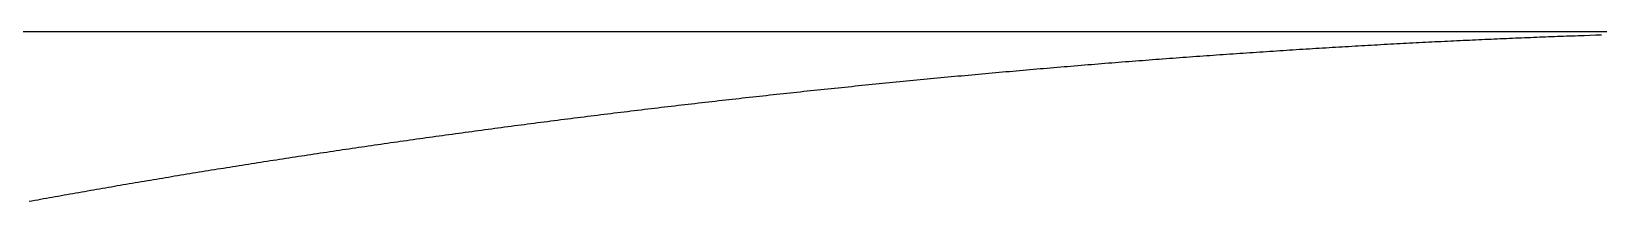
# Model space of a CAD drawing. Extents: x -14 to 315, y -179 to 16.
# Drawn here: x 236.16 to 267.67, y -116.92 to -113.5 of the extents above; entities that cross this region are included whole.
import ezdxf

# ---------------------------------------------------------------- set-up
doc = ezdxf.new("R2010")
doc.units = 0
doc.layers.add('BLACK', color=7, linetype='CONTINUOUS')

msp = doc.modelspace()

# ---------------------------------------------------------------- linework, layer by layer
at = {"layer": 'BLACK', "linetype": 'CONTINUOUS'}
for p, q in [((213.75, -113.5), (287.25, -113.5)), ((263.488966, -113.760125), (263.424512, -113.763637)), ((263.55334, -113.756637), (263.488966, -113.760125)), ((263.617651, -113.753173), (263.55334, -113.756637)), ((263.681882, -113.749734), (263.617651, -113.753173)), ((263.746047, -113.746318), (263.681882, -113.749734)), ((263.810133, -113.742926), (263.746047, -113.746318)), ((263.874151, -113.739557), (263.810133, -113.742926)), ((263.938088, -113.736213), (263.874151, -113.739557)), ((264.001956, -113.732893), (263.938088, -113.736213)), ((264.065743, -113.729597), (264.001956, -113.732893)), ((264.129459, -113.726324), (264.065743, -113.729597)), ((264.193093, -113.723076), (264.129459, -113.726324)), ((264.256654, -113.719852), (264.193093, -113.723076)), ((264.320132, -113.716651), (264.256654, -113.719852)), ((264.383536, -113.713475), (264.320132, -113.716651)), ((264.446858, -113.710322), (264.383536, -113.713475)), ((264.510102, -113.707194), (264.446858, -113.710322)), ((264.573264, -113.704089), (264.510102, -113.707194)), ((264.636346, -113.701009), (264.573264, -113.704089)), ((264.699345, -113.697952), (264.636346, -113.701009)), ((264.762264, -113.69492), (264.699345, -113.697952)), ((264.825098, -113.691911), (264.762264, -113.69492)), ((264.88785, -113.688927), (264.825098, -113.691911)), ((264.950518, -113.685966), (264.88785, -113.688927)), ((265.013101, -113.68303), (264.950518, -113.685966)), ((265.075599, -113.680118), (265.013101, -113.68303)), ((265.138011, -113.677229), (265.075599, -113.680118)), ((265.200337, -113.674365), (265.138011, -113.677229)), ((265.262575, -113.671524), (265.200337, -113.674365)), ((265.324727, -113.668708), (265.262575, -113.671524)), ((265.386789, -113.665915), (265.324727, -113.668708)), ((265.448765, -113.663147), (265.386789, -113.665915)), ((265.510649, -113.660402), (265.448765, -113.663147)), ((265.572446, -113.657682), (265.510649, -113.660402)), ((265.634149, -113.654985), (265.572446, -113.657682)), ((265.695764, -113.652313), (265.634149, -113.654985)), ((265.757285, -113.649664), (265.695764, -113.652313)), ((265.818717, -113.64704), (265.757285, -113.649664)), ((265.880052, -113.644439), (265.818717, -113.64704)), ((265.941298, -113.641862), (265.880052, -113.644439)), ((266.002445, -113.63931), (265.941298, -113.641862)), ((266.063503, -113.636781), (266.002445, -113.63931)), ((266.124461, -113.634276), (266.063503, -113.636781)), ((266.185328, -113.631795), (266.124461, -113.634276)), ((266.246093, -113.629339), (266.185328, -113.631795)), ((266.306768, -113.626905), (266.246093, -113.629339)), ((266.367338, -113.624496), (266.306768, -113.626905)), ((266.427818, -113.622111), (266.367338, -113.624496)), ((266.488191, -113.61975), (266.427818, -113.622111)), ((266.548473, -113.617412), (266.488191, -113.61975)), ((266.608648, -113.615099), (266.548473, -113.617412)), ((266.66873, -113.612809), (266.608648, -113.615099)), ((266.728703, -113.610543), (266.66873, -113.612809)), ((266.788583, -113.608301), (266.728703, -113.610543)), ((266.848352, -113.606082), (266.788583, -113.608301)), ((266.908028, -113.603888), (266.848352, -113.606082)), ((266.967592, -113.601717), (266.908028, -113.603888)), ((267.027061, -113.59957), (266.967592, -113.601717)), ((267.086416, -113.597447), (267.027061, -113.59957)), ((267.145677, -113.595347), (267.086416, -113.597447)), ((267.204821, -113.593272), (267.145677, -113.595347)), ((267.263871, -113.59122), (267.204821, -113.593272)), ((267.38164, -113.587187), (267.263871, -113.59122)), ((267.498978, -113.583248), (267.38164, -113.587187)), ((267.615881, -113.579404), (267.498978, -113.583248)), ((267.732345, -113.575654), (267.615881, -113.579404)), ((258.703496, -114.073039), (258.635442, -114.078226)), ((258.771494, -114.067878), (258.703496, -114.073039)), ((258.839487, -114.062736), (258.771494, -114.067878)), ((258.907423, -114.057619), (258.839487, -114.062736)), ((258.975353, -114.052522), (258.907423, -114.057619)), ((259.043225, -114.04745), (258.975353, -114.052522)), ((259.111089, -114.042399), (259.043225, -114.04745)), ((259.178895, -114.037372), (259.111089, -114.042399)), ((259.246692, -114.032365), (259.178895, -114.037372)), ((259.31443, -114.027384), (259.246692, -114.032365)), ((259.382157, -114.022423), (259.31443, -114.027384)), ((259.449824, -114.017486), (259.382157, -114.022423)), ((259.51748, -114.01257), (259.449824, -114.017486)), ((259.585075, -114.007679), (259.51748, -114.01257)), ((259.652656, -114.002809), (259.585075, -114.007679)), ((259.720176, -113.997963), (259.652656, -114.002809)), ((259.787682, -113.993139), (259.720176, -113.997963)), ((259.855125, -113.988338), (259.787682, -113.993139)), ((259.922552, -113.98356), (259.855125, -113.988338)), ((259.989916, -113.978805), (259.922552, -113.98356)), ((260.057263, -113.974072), (259.989916, -113.978805)), ((260.124546, -113.969364), (260.057263, -113.974072)), ((260.191809, -113.964676), (260.124546, -113.969364)), ((260.259009, -113.960014), (260.191809, -113.964676)), ((260.326188, -113.955373), (260.259009, -113.960014)), ((260.393302, -113.950756), (260.326188, -113.955373)), ((260.460393, -113.946161), (260.393302, -113.950756)), ((260.52742, -113.941591), (260.460393, -113.946161)), ((260.594422, -113.937042), (260.52742, -113.941591)), ((260.661358, -113.932518), (260.594422, -113.937042)), ((260.728268, -113.928015), (260.661358, -113.932518)), ((260.795112, -113.923537), (260.728268, -113.928015)), ((260.861928, -113.919081), (260.795112, -113.923537)), ((260.928678, -113.91465), (260.861928, -113.919081)), ((260.995398, -113.91024), (260.928678, -113.91465)), ((261.062051, -113.905855), (260.995398, -113.91024)), ((261.128672, -113.901492), (261.062051, -113.905855)), ((261.195226, -113.897154), (261.128672, -113.901492)), ((261.261747, -113.892838), (261.195226, -113.897154)), ((261.328199, -113.888546), (261.261747, -113.892838)), ((261.394617, -113.884277), (261.328199, -113.888546)), ((261.460965, -113.880032), (261.394617, -113.884277)), ((261.527278, -113.875809), (261.460965, -113.880032)), ((261.59352, -113.871611), (261.527278, -113.875809)), ((261.659725, -113.867435), (261.59352, -113.871611)), ((261.72586, -113.863284), (261.659725, -113.867435)), ((261.791955, -113.859155), (261.72586, -113.863284)), ((261.857978, -113.855051), (261.791955, -113.859155)), ((261.923961, -113.850969), (261.857978, -113.855051)), ((261.989872, -113.846912), (261.923961, -113.850969)), ((262.05574, -113.842878), (261.989872, -113.846912)), ((262.121536, -113.838868), (262.05574, -113.842878)), ((262.187287, -113.83488), (262.121536, -113.838868)), ((262.252966, -113.830918), (262.187287, -113.83488)), ((262.318598, -113.826978), (262.252966, -113.830918)), ((262.384156, -113.823062), (262.318598, -113.826978)), ((262.449667, -113.81917), (262.384156, -113.823062)), ((262.515103, -113.815301), (262.449667, -113.81917)), ((262.58049, -113.811456), (262.515103, -113.815301)), ((262.645802, -113.807635), (262.58049, -113.811456)), ((262.711062, -113.803838), (262.645802, -113.807635)), ((262.776247, -113.800064), (262.711062, -113.803838)), ((262.841379, -113.796314), (262.776247, -113.800064)), ((262.906434, -113.792588), (262.841379, -113.796314)), ((262.971435, -113.788886), (262.906434, -113.792588)), ((263.036359, -113.785207), (262.971435, -113.788886)), ((263.101227, -113.781552), (263.036359, -113.785207)), ((263.166017, -113.777922), (263.101227, -113.781552)), ((263.230749, -113.774315), (263.166017, -113.777922)), ((263.295403, -113.770732), (263.230749, -113.774315)), ((263.359997, -113.767172), (263.295403, -113.770732)), ((263.424512, -113.763637), (263.359997, -113.767172)), ((254.930254, -114.390544), (254.861331, -114.396907)), ((254.999211, -114.384199), (254.930254, -114.390544)), ((255.068126, -114.377877), (254.999211, -114.384199)), ((255.137074, -114.371573), (255.068126, -114.377877)), ((255.205979, -114.365293), (255.137074, -114.371573)), ((255.274916, -114.359029), (255.205979, -114.365293)), ((255.34381, -114.35279), (255.274916, -114.359029)), ((255.412734, -114.346569), (255.34381, -114.35279)), ((255.481615, -114.340371), (255.412734, -114.346569)), ((255.550525, -114.33419), (255.481615, -114.340371)), ((255.61939, -114.328034), (255.550525, -114.33419)), ((255.688284, -114.321896), (255.61939, -114.328034)), ((255.757133, -114.315781), (255.688284, -114.321896)), ((255.826008, -114.309684), (255.757133, -114.315781)), ((255.894839, -114.303611), (255.826008, -114.309684)), ((255.963694, -114.297557), (255.894839, -114.303611)), ((256.032504, -114.291526), (255.963694, -114.297557)), ((256.101338, -114.285513), (256.032504, -114.291526)), ((256.170126, -114.279524), (256.101338, -114.285513)), ((256.238936, -114.273554), (256.170126, -114.279524)), ((256.307699, -114.267608), (256.238936, -114.273554)), ((256.376484, -114.26168), (256.307699, -114.267608)), ((256.445222, -114.255776), (256.376484, -114.26168)), ((256.513979, -114.24989), (256.445222, -114.255776)), ((256.582689, -114.244029), (256.513979, -114.24989)), ((256.651417, -114.238186), (256.582689, -114.244029)), ((256.720097, -114.232367), (256.651417, -114.238186)), ((256.788795, -114.226567), (256.720097, -114.232367)), ((256.857443, -114.220791), (256.788795, -114.226567)), ((256.926107, -114.215034), (256.857443, -114.220791)), ((256.994722, -114.209301), (256.926107, -114.215034)), ((257.063351, -114.203587), (256.994722, -114.209301)), ((257.13193, -114.197898), (257.063351, -114.203587)), ((257.200523, -114.192227), (257.13193, -114.197898)), ((257.269064, -114.186581), (257.200523, -114.192227)), ((257.337618, -114.180953), (257.269064, -114.186581)), ((257.40612, -114.17535), (257.337618, -114.180953)), ((257.474633, -114.169766), (257.40612, -114.17535)), ((257.543094, -114.164207), (257.474633, -114.169766)), ((257.611564, -114.158667), (257.543094, -114.164207)), ((257.679981, -114.153151), (257.611564, -114.158667)), ((257.748406, -114.147654), (257.679981, -114.153151)), ((257.816778, -114.142182), (257.748406, -114.147654)), ((257.885157, -114.13673), (257.816778, -114.142182)), ((257.953481, -114.131302), (257.885157, -114.13673)), ((258.021811, -114.125893), (257.953481, -114.131302)), ((258.090086, -114.120509), (258.021811, -114.125893)), ((258.158365, -114.115145), (258.090086, -114.120509)), ((258.226589, -114.109805), (258.158365, -114.115145)), ((258.294815, -114.104485), (258.226589, -114.109805)), ((258.362985, -114.09919), (258.294815, -114.104485)), ((258.431156, -114.093914), (258.362985, -114.09919)), ((258.499271, -114.088663), (258.431156, -114.093914)), ((258.567385, -114.083432), (258.499271, -114.088663)), ((258.635442, -114.078226), (258.567385, -114.083432)), ((251.761647, -114.703841), (251.692989, -114.711101)), ((251.830362, -114.696594), (251.761647, -114.703841)), ((251.899048, -114.689371), (251.830362, -114.696594)), ((251.967791, -114.682162), (251.899048, -114.689371)), ((252.036504, -114.674976), (251.967791, -114.682162)), ((252.105273, -114.667804), (252.036504, -114.674976)), ((252.174011, -114.660656), (252.105273, -114.667804)), ((252.242805, -114.653522), (252.174011, -114.660656)), ((252.311567, -114.646412), (252.242805, -114.653522)), ((252.380383, -114.639316), (252.311567, -114.646412)), ((252.449168, -114.632243), (252.380383, -114.639316)), ((252.518005, -114.625185), (252.449168, -114.632243)), ((252.586811, -114.618151), (252.518005, -114.625185)), ((252.655669, -114.611131), (252.586811, -114.618151)), ((252.724494, -114.604135), (252.655669, -114.611131)), ((252.79337, -114.597154), (252.724494, -114.604135)), ((252.862213, -114.590196), (252.79337, -114.597154)), ((252.931106, -114.583253), (252.862213, -114.590196)), ((252.999966, -114.576334), (252.931106, -114.583253)), ((253.068875, -114.56943), (252.999966, -114.576334)), ((253.137749, -114.56255), (253.068875, -114.56943)), ((253.206672, -114.555685), (253.137749, -114.56255)), ((253.275559, -114.548843), (253.206672, -114.555685)), ((253.344494, -114.542017), (253.275559, -114.548843)), ((253.413394, -114.535214), (253.344494, -114.542017)), ((253.48234, -114.528428), (253.413394, -114.535214)), ((253.55125, -114.521664), (253.48234, -114.528428)), ((253.620205, -114.514917), (253.55125, -114.521664)), ((253.689124, -114.508193), (253.620205, -114.514917)), ((253.758086, -114.501485), (253.689124, -114.508193)), ((253.827012, -114.4948), (253.758086, -114.501485)), ((253.895981, -114.488132), (253.827012, -114.4948)), ((253.964912, -114.481487), (253.895981, -114.488132)), ((254.033885, -114.474859), (253.964912, -114.481487)), ((254.10282, -114.468254), (254.033885, -114.474859)), ((254.171795, -114.461665), (254.10282, -114.468254)), ((254.240733, -114.455101), (254.171795, -114.461665)), ((254.309709, -114.448552), (254.240733, -114.455101)), ((254.378647, -114.442028), (254.309709, -114.448552)), ((254.447623, -114.435519), (254.378647, -114.442028)), ((254.51656, -114.429035), (254.447623, -114.435519)), ((254.585534, -114.422567), (254.51656, -114.429035)), ((254.654468, -114.416124), (254.585534, -114.422567)), ((254.723438, -114.409696), (254.654468, -114.416124)), ((254.792367, -114.403293), (254.723438, -114.409696)), ((254.861331, -114.396907), (254.792367, -114.403293)), ((248.961326, -115.016426), (248.89349, -115.024421)), ((249.029142, -115.008454), (248.961326, -115.016426)), ((249.097032, -115.000494), (249.029142, -115.008454)), ((249.164902, -114.992556), (249.097032, -115.000494)), ((249.232845, -114.98463), (249.164902, -114.992556)), ((249.300768, -114.976726), (249.232845, -114.98463)), ((249.368763, -114.968834), (249.300768, -114.976726)), ((249.436737, -114.960965), (249.368763, -114.968834)), ((249.504783, -114.953107), (249.436737, -114.960965)), ((249.572807, -114.945272), (249.504783, -114.953107)), ((249.640902, -114.937449), (249.572807, -114.945272)), ((249.708976, -114.929649), (249.640902, -114.937449)), ((249.77712, -114.921861), (249.708976, -114.929649)), ((249.845241, -114.914096), (249.77712, -114.921861)), ((249.913432, -114.906343), (249.845241, -114.914096)), ((249.9816, -114.898612), (249.913432, -114.906343)), ((250.049837, -114.890894), (249.9816, -114.898612)), ((250.11805, -114.883199), (250.049837, -114.890894)), ((250.186332, -114.875516), (250.11805, -114.883199)), ((250.254589, -114.867856), (250.186332, -114.875516)), ((250.322914, -114.860209), (250.254589, -114.867856)), ((250.391215, -114.852584), (250.322914, -114.860209)), ((250.459582, -114.844973), (250.391215, -114.852584)), ((250.527924, -114.837384), (250.459582, -114.844973)), ((250.596332, -114.829808), (250.527924, -114.837384)), ((250.664715, -114.822255), (250.596332, -114.829808)), ((250.733162, -114.814715), (250.664715, -114.822255)), ((250.801584, -114.807198), (250.733162, -114.814715)), ((250.870069, -114.799694), (250.801584, -114.807198)), ((250.938529, -114.792213), (250.870069, -114.799694)), ((251.007052, -114.784746), (250.938529, -114.792213)), ((251.075548, -114.777301), (251.007052, -114.784746)), ((251.144106, -114.76987), (251.075548, -114.777301)), ((251.212637, -114.762462), (251.144106, -114.76987)), ((251.281229, -114.755067), (251.212637, -114.762462)), ((251.349794, -114.747696), (251.281229, -114.755067)), ((251.41842, -114.740338), (251.349794, -114.747696)), ((251.487017, -114.733003), (251.41842, -114.740338)), ((251.555674, -114.725683), (251.487017, -114.733003)), ((251.624302, -114.718385), (251.555674, -114.725683)), ((251.692989, -114.711101), (251.624302, -114.718385)), ((246.406127, -115.331652), (246.339525, -115.340261)), ((246.472718, -115.323065), (246.406127, -115.331652)), ((246.539394, -115.314487), (246.472718, -115.323065)), ((246.606057, -115.305931), (246.539394, -115.314487)), ((246.672806, -115.297384), (246.606057, -115.305931)), ((246.739543, -115.288859), (246.672806, -115.297384)), ((246.806364, -115.280343), (246.739543, -115.288859)), ((246.873172, -115.271849), (246.806364, -115.280343)), ((246.940064, -115.263365), (246.873172, -115.271849)), ((247.006943, -115.254903), (246.940064, -115.263365)), ((247.073905, -115.24645), (247.006943, -115.254903)), ((247.140853, -115.238019), (247.073905, -115.24645)), ((247.207884, -115.229598), (247.140853, -115.238019)), ((247.274902, -115.221199), (247.207884, -115.229598)), ((247.342001, -115.21281), (247.274902, -115.221199)), ((247.409086, -115.204442), (247.342001, -115.21281)), ((247.476252, -115.196085), (247.409086, -115.204442)), ((247.543404, -115.18775), (247.476252, -115.196085)), ((247.610636, -115.179425), (247.543404, -115.18775)), ((247.677854, -115.171122), (247.610636, -115.179425)), ((247.745151, -115.162829), (247.677854, -115.171122)), ((247.812433, -115.154559), (247.745151, -115.162829)), ((247.879795, -115.146298), (247.812433, -115.154559)), ((247.947141, -115.13806), (247.879795, -115.146298)), ((248.014565, -115.129833), (247.947141, -115.13806)), ((248.081974, -115.121627), (248.014565, -115.129833)), ((248.14946, -115.113433), (248.081974, -115.121627)), ((248.21693, -115.10526), (248.14946, -115.113433)), ((248.284478, -115.097098), (248.21693, -115.10526)), ((248.352008, -115.088959), (248.284478, -115.097098)), ((248.419616, -115.08083), (248.352008, -115.088959)), ((248.487205, -115.072724), (248.419616, -115.08083)), ((248.554871, -115.064629), (248.487205, -115.072724)), ((248.622519, -115.056556), (248.554871, -115.064629)), ((248.690243, -115.048494), (248.622519, -115.056556)), ((248.757948, -115.040455), (248.690243, -115.048494)), ((248.825729, -115.032426), (248.757948, -115.040455)), ((248.89349, -115.024421), (248.825729, -115.032426)), ((244.034365, -115.650854), (243.969239, -115.659992)), ((244.099487, -115.641738), (244.034365, -115.650854)), ((244.164702, -115.632628), (244.099487, -115.641738)), ((244.229911, -115.62354), (244.164702, -115.632628)), ((244.295214, -115.614458), (244.229911, -115.62354)), ((244.360512, -115.605398), (244.295214, -115.614458)), ((244.425902, -115.596345), (244.360512, -115.605398)), ((244.491286, -115.587313), (244.425902, -115.596345)), ((244.556763, -115.578289), (244.491286, -115.587313)), ((244.622233, -115.569286), (244.556763, -115.578289)), ((244.687796, -115.56029), (244.622233, -115.569286)), ((244.753351, -115.551315), (244.687796, -115.56029)), ((244.818999, -115.542348), (244.753351, -115.551315)), ((244.884639, -115.533403), (244.818999, -115.542348)), ((244.950371, -115.524465), (244.884639, -115.533403)), ((245.016095, -115.515548), (244.950371, -115.524465)), ((245.08191, -115.506639), (245.016095, -115.515548)), ((245.147717, -115.497752), (245.08191, -115.506639)), ((245.213614, -115.488872), (245.147717, -115.497752)), ((245.279503, -115.480014), (245.213614, -115.488872)), ((245.345483, -115.471164), (245.279503, -115.480014)), ((245.411453, -115.462335), (245.345483, -115.471164)), ((245.477513, -115.453515), (245.411453, -115.462335)), ((245.543564, -115.444716), (245.477513, -115.453515)), ((245.609704, -115.435925), (245.543564, -115.444716)), ((245.675835, -115.427156), (245.609704, -115.435925)), ((245.742054, -115.418395), (245.675835, -115.427156)), ((245.808264, -115.409656), (245.742054, -115.418395)), ((245.874562, -115.400925), (245.808264, -115.409656)), ((245.940849, -115.392216), (245.874562, -115.400925)), ((246.007224, -115.383515), (245.940849, -115.392216)), ((246.073589, -115.374836), (246.007224, -115.383515)), ((246.140041, -115.366166), (246.073589, -115.374836)), ((246.206481, -115.357518), (246.140041, -115.366166)), ((246.273009, -115.348878), (246.206481, -115.357518)), ((246.339525, -115.340261), (246.273009, -115.348878)), ((241.910503, -115.959442), (241.846989, -115.969013)), ((241.974117, -115.949877), (241.910503, -115.959442)), ((242.037731, -115.940331), (241.974117, -115.949877)), ((242.101443, -115.930791), (242.037731, -115.940331)), ((242.165156, -115.921272), (242.101443, -115.930791)), ((242.228968, -115.911758), (242.165156, -115.921272)), ((242.292779, -115.902264), (242.228968, -115.911758)), ((242.356689, -115.892776), (242.292779, -115.902264)), ((242.420598, -115.883308), (242.356689, -115.892776)), ((242.484605, -115.873846), (242.420598, -115.883308)), ((242.548611, -115.864404), (242.484605, -115.873846)), ((242.612715, -115.854968), (242.548611, -115.864404)), ((242.676818, -115.845553), (242.612715, -115.854968)), ((242.741018, -115.836143), (242.676818, -115.845553)), ((242.805217, -115.826754), (242.741018, -115.836143)), ((242.869513, -115.817371), (242.805217, -115.826754)), ((242.933807, -115.808008), (242.869513, -115.817371)), ((242.998198, -115.798652), (242.933807, -115.808008)), ((243.062586, -115.789316), (242.998198, -115.798652)), ((243.127071, -115.779987), (243.062586, -115.789316)), ((243.191554, -115.770678), (243.127071, -115.779987)), ((243.256133, -115.761375), (243.191554, -115.770678)), ((243.320709, -115.752093), (243.256133, -115.761375)), ((243.385381, -115.742818), (243.320709, -115.752093)), ((243.450049, -115.733563), (243.385381, -115.742818)), ((243.514813, -115.724315), (243.450049, -115.733563)), ((243.579574, -115.715088), (243.514813, -115.724315)), ((243.64443, -115.705867), (243.579574, -115.715088)), ((243.709281, -115.696667), (243.64443, -115.705867)), ((243.774228, -115.687474), (243.709281, -115.696667)), ((243.83917, -115.678302), (243.774228, -115.687474)), ((243.904207, -115.669136), (243.83917, -115.678302)), ((243.969239, -115.659992), (243.904207, -115.669136)), ((239.902741, -116.271953), (239.840893, -116.281913)), ((239.964692, -116.261998), (239.902741, -116.271953)), ((240.026647, -116.252061), (239.964692, -116.261998)), ((240.088705, -116.242129), (240.026647, -116.252061)), ((240.150768, -116.232216), (240.088705, -116.242129)), ((240.212934, -116.222307), (240.150768, -116.232216)), ((240.275104, -116.212418), (240.212934, -116.222307)), ((240.337376, -116.202532), (240.275104, -116.212418)), ((240.399653, -116.192666), (240.337376, -116.202532)), ((240.462031, -116.182805), (240.399653, -116.192666)), ((240.524414, -116.172963), (240.462031, -116.182805)), ((240.586898, -116.163125), (240.524414, -116.172963)), ((240.649386, -116.153307), (240.586898, -116.163125)), ((240.711976, -116.143493), (240.649386, -116.153307)), ((240.774568, -116.133699), (240.711976, -116.143493)), ((240.837263, -116.12391), (240.774568, -116.133699)), ((240.89996, -116.11414), (240.837263, -116.12391)), ((240.962759, -116.104375), (240.89996, -116.11414)), ((241.02556, -116.094629), (240.962759, -116.104375)), ((241.088463, -116.084889), (241.02556, -116.094629)), ((241.151368, -116.075168), (241.088463, -116.084889)), ((241.214374, -116.065452), (241.151368, -116.075168)), ((241.277381, -116.055755), (241.214374, -116.065452)), ((241.34049, -116.046064), (241.277381, -116.055755)), ((241.4036, -116.036392), (241.34049, -116.046064)), ((241.46681, -116.026726), (241.4036, -116.036392)), ((241.530023, -116.017079), (241.46681, -116.026726)), ((241.593335, -116.007438), (241.530023, -116.017079)), ((241.656648, -115.997816), (241.593335, -116.007438)), ((241.720061, -115.9882), (241.656648, -115.997816)), ((241.783475, -115.978604), (241.720061, -115.9882)), ((241.846989, -115.969013), (241.783475, -115.978604)), ((237.950209, -116.596348), (237.890145, -116.60666)), ((238.010379, -116.586038), (237.950209, -116.596348)), ((238.070557, -116.575747), (238.010379, -116.586038)), ((238.130841, -116.565458), (238.070557, -116.575747)), ((238.191134, -116.555188), (238.130841, -116.565458)), ((238.251532, -116.54492), (238.191134, -116.555188)), ((238.311938, -116.534671), (238.251532, -116.54492)), ((238.372449, -116.524425), (238.311938, -116.534671)), ((238.432969, -116.514197), (238.372449, -116.524425)), ((238.493593, -116.503973), (238.432969, -116.514197)), ((238.554225, -116.493767), (238.493593, -116.503973)), ((238.614963, -116.483564), (238.554225, -116.493767)), ((238.675707, -116.47338), (238.614963, -116.483564)), ((238.736557, -116.463198), (238.675707, -116.47338)), ((238.797414, -116.453036), (238.736557, -116.463198)), ((238.858375, -116.442877), (238.797414, -116.453036)), ((238.919344, -116.432737), (238.858375, -116.442877)), ((238.980417, -116.422599), (238.919344, -116.432737)), ((239.041497, -116.412481), (238.980417, -116.422599)), ((239.102682, -116.402366), (239.041497, -116.412481)), ((239.163873, -116.39227), (239.102682, -116.402366)), ((239.225168, -116.382177), (239.163873, -116.39227)), ((239.286469, -116.372104), (239.225168, -116.382177)), ((239.347874, -116.362034), (239.286469, -116.372104)), ((239.409286, -116.351983), (239.347874, -116.362034)), ((239.470801, -116.341935), (239.409286, -116.351983)), ((239.532323, -116.331907), (239.470801, -116.341935)), ((239.593947, -116.321882), (239.532323, -116.331907)), ((239.655578, -116.311876), (239.593947, -116.321882)), ((239.717312, -116.301874), (239.655578, -116.311876)), ((239.779051, -116.291892), (239.717312, -116.301874)), ((239.840893, -116.281913), (239.779051, -116.291892)), ((236.172817, -116.910267), (236.114506, -116.920879)), ((236.231234, -116.899656), (236.172817, -116.910267)), ((236.289665, -116.889062), (236.231234, -116.899656)), ((236.348201, -116.87847), (236.289665, -116.889062)), ((236.40675, -116.867896), (236.348201, -116.87847)), ((236.465405, -116.857323), (236.40675, -116.867896)), ((236.524072, -116.846769), (236.465405, -116.857323)), ((236.582845, -116.836215), (236.524072, -116.846769)), ((236.641631, -116.82568), (236.582845, -116.836215)), ((236.700522, -116.815146), (236.641631, -116.82568)), ((236.759425, -116.804631), (236.700522, -116.815146)), ((236.818434, -116.794117), (236.759425, -116.804631)), ((236.877455, -116.783621), (236.818434, -116.794117)), ((236.936581, -116.773126), (236.877455, -116.783621)), ((236.995719, -116.76265), (236.936581, -116.773126)), ((237.054963, -116.752176), (236.995719, -116.76265)), ((237.114218, -116.74172), (237.054963, -116.752176)), ((237.173578, -116.731266), (237.114218, -116.74172)), ((237.23295, -116.72083), (237.173578, -116.731266)), ((237.292427, -116.710396), (237.23295, -116.72083)), ((237.351914, -116.69998), (237.292427, -116.710396)), ((237.411508, -116.689567), (237.351914, -116.69998)), ((237.471111, -116.679171), (237.411508, -116.689567)), ((237.530821, -116.668778), (237.471111, -116.679171)), ((237.59054, -116.658403), (237.530821, -116.668778)), ((237.650365, -116.648031), (237.59054, -116.658403)), ((237.7102, -116.637677), (237.650365, -116.648031)), ((237.77014, -116.627325), (237.7102, -116.637677)), ((237.83009, -116.616992), (237.77014, -116.627325)), ((237.890145, -116.60666), (237.83009, -116.616992))]:
    msp.add_line(p, q, dxfattribs=at)

doc.saveas('drawing.dxf')
